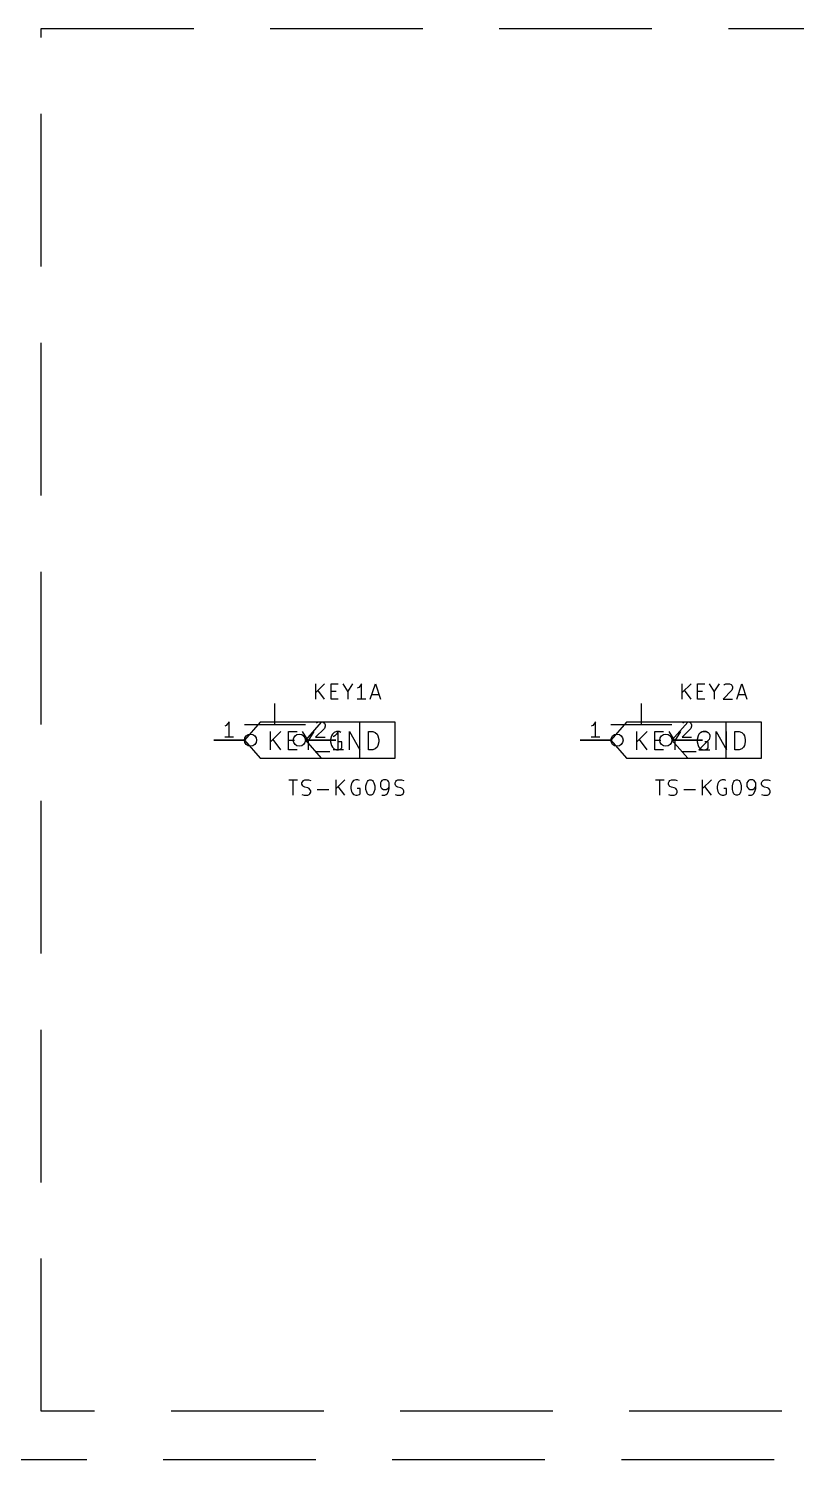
# Model space of a CAD drawing. Extents: x 0.4 to 37.4, y -23 to -0.4.
# Drawn here: x 17.794 to 20.307, y -17.756 to -13.069 of the extents above; entities that cross this region are included whole.
import ezdxf

# ---------------------------------------------------------------- set-up
doc = ezdxf.new("R2010")
doc.units = 0
doc.header["$MEASUREMENT"] = 0
doc.linetypes.add('DASHED', pattern=[0.75, 0.5, -0.25])
for name, color, linetype in [('BLUE3', 171, 'CONTINUOUS'), ('CYAN2', 4, 'CONTINUOUS'), ('GREEN3', 91, 'CONTINUOUS'), ('RED2', 1, 'CONTINUOUS'), ('RED3', 11, 'CONTINUOUS')]:
    doc.layers.add(name, color=color, linetype=linetype)

msp = doc.modelspace()

# ---------------------------------------------------------------- linework, layer by layer
at = {"layer": 'BLUE3', "linetype": 'DASHED'}
for p, q in [((17.8346, -13.0693), (27.7598, -13.0693)), ((17.8346, -17.5984), (17.8346, -13.0693)), ((27.7598, -17.5984), (17.8346, -17.5984)), ((0.9843, -17.7559), (32.126, -17.7559))]:
    msp.add_line(p, q, dxfattribs=at)
at = {"layer": 'CYAN2', "linetype": 'CONTINUOUS'}
for p, q in [((18.7338, -15.2653), (18.7338, -15.2153)), ((18.7624, -15.2153), (18.7338, -15.2439)), ((18.7838, -15.2653), (18.7838, -15.2153)), ((18.7838, -15.2153), (18.8076, -15.2153)), ((18.8219, -15.2153), (18.8386, -15.2415)), ((18.8386, -15.2415), (18.8553, -15.2153)), ((18.8743, -15.2272), (18.8696, -15.2296)), ((18.8791, -15.2225), (18.8743, -15.2272)), ((18.8838, -15.2153), (18.8791, -15.2225)), ((18.8838, -15.2653), (18.8838, -15.2153)), ((18.9124, -15.2653), (18.9291, -15.2153)), ((18.9291, -15.2153), (18.9457, -15.2653)), ((19.9338, -15.2653), (19.9338, -15.2153)), ((19.9624, -15.2153), (19.9338, -15.2439)), ((19.9838, -15.2653), (19.9838, -15.2153)), ((19.9838, -15.2153), (20.0076, -15.2153)), ((20.0219, -15.2153), (20.0386, -15.2415)), ((20.0386, -15.2415), (20.0553, -15.2153)), ((20.0696, -15.2201), (20.0719, -15.2177)), ((20.0719, -15.2177), (20.0767, -15.2153)), ((20.0767, -15.2153), (20.0886, -15.2153)), ((20.0886, -15.2153), (20.0934, -15.2177)), ((20.0934, -15.2177), (20.0957, -15.2201)), ((20.0957, -15.2201), (20.0981, -15.2248)), ((20.0981, -15.2296), (20.0957, -15.2368)), ((20.0981, -15.2248), (20.0981, -15.2296)), ((20.1124, -15.2653), (20.1291, -15.2153)), ((20.1291, -15.2153), (20.1457, -15.2653)), ((18.7624, -15.2653), (18.741, -15.2368)), ((18.7838, -15.2391), (18.8005, -15.2391)), ((18.8076, -15.2653), (18.7838, -15.2653)), ((18.8386, -15.2415), (18.8386, -15.2653)), ((18.8981, -15.2653), (18.8696, -15.2653)), ((18.9172, -15.251), (18.941, -15.251)), ((19.9624, -15.2653), (19.941, -15.2368)), ((19.9838, -15.2391), (20.0005, -15.2391)), ((20.0076, -15.2653), (19.9838, -15.2653)), ((20.0386, -15.2415), (20.0386, -15.2653)), ((20.0957, -15.2368), (20.0672, -15.2653)), ((20.0672, -15.2653), (20.0981, -15.2653)), ((20.1172, -15.251), (20.141, -15.251)), ((18.6457, -15.5303), (18.6743, -15.5303)), ((18.66, -15.5803), (18.66, -15.5303)), ((18.6886, -15.5398), (18.691, -15.535)), ((18.6886, -15.5446), (18.6886, -15.5398)), ((18.691, -15.5493), (18.6886, -15.5446)), ((18.691, -15.535), (18.6934, -15.5327)), ((18.6934, -15.5517), (18.691, -15.5493)), ((18.6934, -15.5327), (18.6981, -15.5303)), ((18.6981, -15.5541), (18.6934, -15.5517)), ((18.6981, -15.5303), (18.71, -15.5303)), ((18.7076, -15.5565), (18.6981, -15.5541)), ((18.7124, -15.5589), (18.7076, -15.5565)), ((18.71, -15.5303), (18.7172, -15.5327)), ((18.7148, -15.5612), (18.7124, -15.5589)), ((18.8005, -15.5803), (18.8005, -15.5303)), ((18.8291, -15.5303), (18.8005, -15.5589)), ((18.8291, -15.5803), (18.8076, -15.5517)), ((18.8505, -15.5422), (18.8481, -15.5517)), ((18.8481, -15.5517), (18.8481, -15.5589)), ((18.8481, -15.5589), (18.8505, -15.5684)), ((18.8529, -15.5374), (18.8505, -15.5422)), ((18.8576, -15.5327), (18.8529, -15.5374)), ((18.8648, -15.5303), (18.8576, -15.5327)), ((18.8719, -15.5303), (18.8648, -15.5303)), ((18.8791, -15.5589), (18.8696, -15.5589)), ((18.8767, -15.5327), (18.8719, -15.5303)), ((18.8791, -15.5755), (18.8791, -15.5589)), ((18.8981, -15.5493), (18.9005, -15.5398)), ((18.8981, -15.5612), (18.8981, -15.5493)), ((18.9005, -15.5398), (18.9029, -15.535)), ((18.9029, -15.535), (18.9053, -15.5327)), ((18.9053, -15.5327), (18.91, -15.5303)), ((18.91, -15.5303), (18.9148, -15.5303)), ((18.9148, -15.5303), (18.9196, -15.5327)), ((18.9196, -15.5327), (18.9219, -15.535)), ((18.9219, -15.535), (18.9243, -15.5398)), ((18.9243, -15.5398), (18.9267, -15.5493)), ((18.9267, -15.5493), (18.9267, -15.5612)), ((18.9481, -15.535), (18.9457, -15.5398)), ((18.9457, -15.5398), (18.9457, -15.5517)), ((18.9457, -15.5517), (18.9481, -15.5565)), ((18.9505, -15.5327), (18.9481, -15.535)), ((18.9481, -15.5565), (18.9505, -15.5589)), ((18.9553, -15.5303), (18.9505, -15.5327)), ((18.9505, -15.5589), (18.9553, -15.5612)), ((18.9648, -15.5303), (18.9553, -15.5303)), ((18.9696, -15.5327), (18.9648, -15.5303)), ((18.9648, -15.5612), (18.9696, -15.5589)), ((18.9719, -15.535), (18.9696, -15.5327)), ((18.9696, -15.5589), (18.9719, -15.5565)), ((18.9743, -15.5398), (18.9719, -15.535)), ((18.9719, -15.5565), (18.9743, -15.5517)), ((18.9719, -15.5684), (18.9743, -15.5589)), ((18.9743, -15.5589), (18.9743, -15.5398)), ((18.9934, -15.5398), (18.9957, -15.535)), ((18.9934, -15.5446), (18.9934, -15.5398)), ((18.9957, -15.5493), (18.9934, -15.5446)), ((18.9957, -15.535), (18.9981, -15.5327)), ((18.9981, -15.5517), (18.9957, -15.5493)), ((18.9981, -15.5327), (19.0029, -15.5303)), ((19.0029, -15.5541), (18.9981, -15.5517)), ((19.0029, -15.5303), (19.0148, -15.5303)), ((19.0124, -15.5565), (19.0029, -15.5541)), ((19.0172, -15.5589), (19.0124, -15.5565)), ((19.0148, -15.5303), (19.0219, -15.5327)), ((19.0196, -15.5612), (19.0172, -15.5589)), ((19.8457, -15.5303), (19.8743, -15.5303)), ((19.86, -15.5803), (19.86, -15.5303)), ((19.8886, -15.5398), (19.891, -15.535)), ((19.8886, -15.5446), (19.8886, -15.5398)), ((19.891, -15.5493), (19.8886, -15.5446)), ((19.891, -15.535), (19.8934, -15.5327)), ((19.8934, -15.5517), (19.891, -15.5493)), ((19.8934, -15.5327), (19.8981, -15.5303)), ((19.8981, -15.5541), (19.8934, -15.5517)), ((19.8981, -15.5303), (19.91, -15.5303)), ((19.9076, -15.5565), (19.8981, -15.5541)), ((19.9124, -15.5589), (19.9076, -15.5565)), ((19.91, -15.5303), (19.9172, -15.5327)), ((19.9148, -15.5612), (19.9124, -15.5589)), ((20.0005, -15.5803), (20.0005, -15.5303)), ((20.0291, -15.5303), (20.0005, -15.5589)), ((20.0291, -15.5803), (20.0076, -15.5517)), ((20.0505, -15.5422), (20.0481, -15.5517)), ((20.0481, -15.5517), (20.0481, -15.5589)), ((20.0481, -15.5589), (20.0505, -15.5684)), ((20.0529, -15.5374), (20.0505, -15.5422)), ((20.0576, -15.5327), (20.0529, -15.5374)), ((20.0648, -15.5303), (20.0576, -15.5327)), ((20.0719, -15.5303), (20.0648, -15.5303)), ((20.0791, -15.5589), (20.0696, -15.5589)), ((20.0767, -15.5327), (20.0719, -15.5303)), ((20.0791, -15.5755), (20.0791, -15.5589)), ((20.0981, -15.5493), (20.1005, -15.5398)), ((20.0981, -15.5612), (20.0981, -15.5493)), ((20.1005, -15.5398), (20.1029, -15.535)), ((20.1029, -15.535), (20.1053, -15.5327)), ((20.1053, -15.5327), (20.11, -15.5303)), ((20.11, -15.5303), (20.1148, -15.5303)), ((20.1148, -15.5303), (20.1196, -15.5327)), ((20.1196, -15.5327), (20.1219, -15.535)), ((20.1219, -15.535), (20.1243, -15.5398)), ((20.1243, -15.5398), (20.1267, -15.5493)), ((20.1267, -15.5493), (20.1267, -15.5612)), ((20.1481, -15.535), (20.1457, -15.5398)), ((20.1457, -15.5398), (20.1457, -15.5517)), ((20.1457, -15.5517), (20.1481, -15.5565)), ((20.1505, -15.5327), (20.1481, -15.535)), ((20.1481, -15.5565), (20.1505, -15.5589)), ((20.1553, -15.5303), (20.1505, -15.5327)), ((20.1505, -15.5589), (20.1553, -15.5612)), ((20.1648, -15.5303), (20.1553, -15.5303)), ((20.1696, -15.5327), (20.1648, -15.5303)), ((20.1648, -15.5612), (20.1696, -15.5589)), ((20.1719, -15.535), (20.1696, -15.5327)), ((20.1696, -15.5589), (20.1719, -15.5565)), ((20.1743, -15.5398), (20.1719, -15.535)), ((20.1719, -15.5565), (20.1743, -15.5517)), ((20.1719, -15.5684), (20.1743, -15.5589)), ((20.1743, -15.5589), (20.1743, -15.5398)), ((20.1934, -15.5398), (20.1957, -15.535)), ((20.1934, -15.5446), (20.1934, -15.5398)), ((20.1957, -15.5493), (20.1934, -15.5446)), ((20.1957, -15.535), (20.1981, -15.5327)), ((20.1981, -15.5517), (20.1957, -15.5493)), ((20.1981, -15.5327), (20.2029, -15.5303)), ((20.2029, -15.5541), (20.1981, -15.5517)), ((20.2029, -15.5303), (20.2148, -15.5303)), ((20.2124, -15.5565), (20.2029, -15.5541)), ((20.2172, -15.5589), (20.2124, -15.5565)), ((20.2148, -15.5303), (20.2219, -15.5327)), ((20.2196, -15.5612), (20.2172, -15.5589)), ((18.6886, -15.5779), (18.6957, -15.5803)), ((18.6957, -15.5803), (18.7076, -15.5803)), ((18.7076, -15.5803), (18.7124, -15.5779)), ((18.7124, -15.5779), (18.7148, -15.5755)), ((18.7172, -15.566), (18.7148, -15.5612)), ((18.7148, -15.5755), (18.7172, -15.5708)), ((18.7172, -15.5708), (18.7172, -15.566)), ((18.7386, -15.5612), (18.7767, -15.5612)), ((18.8505, -15.5684), (18.8529, -15.5731)), ((18.8529, -15.5731), (18.8576, -15.5779)), ((18.8576, -15.5779), (18.8648, -15.5803)), ((18.8648, -15.5803), (18.8696, -15.5803)), ((18.8696, -15.5803), (18.8767, -15.5779)), ((18.8767, -15.5779), (18.8791, -15.5755)), ((18.9005, -15.5708), (18.8981, -15.5612)), ((18.9029, -15.5755), (18.9005, -15.5708)), ((18.9053, -15.5779), (18.9029, -15.5755)), ((18.91, -15.5803), (18.9053, -15.5779)), ((18.9148, -15.5803), (18.91, -15.5803)), ((18.9196, -15.5779), (18.9148, -15.5803)), ((18.9219, -15.5755), (18.9196, -15.5779)), ((18.9243, -15.5708), (18.9219, -15.5755)), ((18.9267, -15.5612), (18.9243, -15.5708)), ((18.9505, -15.5803), (18.96, -15.5803)), ((18.9553, -15.5612), (18.9648, -15.5612)), ((18.96, -15.5803), (18.9648, -15.5779)), ((18.9648, -15.5779), (18.9672, -15.5755)), ((18.9672, -15.5755), (18.9719, -15.5684)), ((18.9934, -15.5779), (19.0005, -15.5803)), ((19.0005, -15.5803), (19.0124, -15.5803)), ((19.0124, -15.5803), (19.0172, -15.5779)), ((19.0172, -15.5779), (19.0196, -15.5755)), ((19.0219, -15.566), (19.0196, -15.5612)), ((19.0196, -15.5755), (19.0219, -15.5708)), ((19.0219, -15.5708), (19.0219, -15.566)), ((19.8886, -15.5779), (19.8957, -15.5803)), ((19.8957, -15.5803), (19.9076, -15.5803)), ((19.9076, -15.5803), (19.9124, -15.5779)), ((19.9124, -15.5779), (19.9148, -15.5755)), ((19.9172, -15.566), (19.9148, -15.5612)), ((19.9148, -15.5755), (19.9172, -15.5708)), ((19.9172, -15.5708), (19.9172, -15.566)), ((19.9386, -15.5612), (19.9767, -15.5612)), ((20.0505, -15.5684), (20.0529, -15.5731)), ((20.0529, -15.5731), (20.0576, -15.5779)), ((20.0576, -15.5779), (20.0648, -15.5803)), ((20.0648, -15.5803), (20.0696, -15.5803)), ((20.0696, -15.5803), (20.0767, -15.5779)), ((20.0767, -15.5779), (20.0791, -15.5755)), ((20.1005, -15.5708), (20.0981, -15.5612)), ((20.1029, -15.5755), (20.1005, -15.5708)), ((20.1053, -15.5779), (20.1029, -15.5755)), ((20.11, -15.5803), (20.1053, -15.5779)), ((20.1148, -15.5803), (20.11, -15.5803)), ((20.1196, -15.5779), (20.1148, -15.5803)), ((20.1219, -15.5755), (20.1196, -15.5779)), ((20.1243, -15.5708), (20.1219, -15.5755)), ((20.1267, -15.5612), (20.1243, -15.5708)), ((20.1505, -15.5803), (20.16, -15.5803)), ((20.1553, -15.5612), (20.1648, -15.5612)), ((20.16, -15.5803), (20.1648, -15.5779)), ((20.1648, -15.5779), (20.1672, -15.5755)), ((20.1672, -15.5755), (20.1719, -15.5684)), ((20.1934, -15.5779), (20.2005, -15.5803)), ((20.2005, -15.5803), (20.2124, -15.5803)), ((20.2124, -15.5803), (20.2172, -15.5779)), ((20.2172, -15.5779), (20.2196, -15.5755)), ((20.2219, -15.566), (20.2196, -15.5612)), ((20.2196, -15.5755), (20.2219, -15.5708)), ((20.2219, -15.5708), (20.2219, -15.566))]:
    msp.add_line(p, q, dxfattribs=at)
at = {"layer": 'GREEN3', "linetype": 'CONTINUOUS'}
for p, q in [((18.4, -15.4), (18.5, -15.4)), ((18.4, -15.4), (18.5, -15.4)), ((18.8, -15.4), (18.7, -15.4)), ((18.8, -15.4), (18.7, -15.4)), ((19.6, -15.4), (19.7, -15.4)), ((19.6, -15.4), (19.7, -15.4)), ((20, -15.4), (19.9, -15.4)), ((20, -15.4), (19.9, -15.4))]:
    msp.add_line(p, q, dxfattribs=at)
at = {"layer": 'RED2', "linetype": 'CONTINUOUS'}
for p, q in [((18.6, -15.35), (18.6, -15.28)), ((19.8, -15.35), (19.8, -15.28)), ((18.5517, -15.3409), (18.5, -15.4)), ((18.5517, -15.3409), (18.5, -15.4)), ((18.7, -15.35), (18.5, -15.35)), ((18.878, -15.3409), (18.5517, -15.3409)), ((18.878, -15.3409), (18.5517, -15.3409)), ((18.7517, -15.3409), (18.7, -15.4)), ((18.7517, -15.3409), (18.7, -15.4)), ((18.9937, -15.3409), (18.7517, -15.3409)), ((18.9937, -15.3409), (18.7517, -15.3409)), ((18.878, -15.4), (18.878, -15.3409)), ((18.878, -15.4), (18.878, -15.3409)), ((18.9937, -15.4), (18.9937, -15.3409)), ((18.9937, -15.4), (18.9937, -15.3409)), ((19.7517, -15.3409), (19.7, -15.4)), ((19.7517, -15.3409), (19.7, -15.4)), ((19.9, -15.35), (19.7, -15.35)), ((20.078, -15.3409), (19.7517, -15.3409)), ((20.078, -15.3409), (19.7517, -15.3409)), ((19.9517, -15.3409), (19.9, -15.4)), ((19.9517, -15.3409), (19.9, -15.4)), ((20.1937, -15.3409), (19.9517, -15.3409)), ((20.1937, -15.3409), (19.9517, -15.3409)), ((20.078, -15.4), (20.078, -15.3409)), ((20.078, -15.4), (20.078, -15.3409)), ((20.1937, -15.4), (20.1937, -15.3409)), ((20.1937, -15.4), (20.1937, -15.3409)), ((18.5, -15.4), (18.4, -15.4)), ((18.5, -15.4), (18.5517, -15.4591)), ((18.5, -15.4), (18.5517, -15.4591)), ((18.5854, -15.4312), (18.5854, -15.3721)), ((18.6191, -15.3721), (18.5854, -15.4058)), ((18.5854, -15.4312), (18.5854, -15.3721)), ((18.6191, -15.3721), (18.5854, -15.4058)), ((18.6191, -15.4312), (18.5938, -15.3974)), ((18.6191, -15.4312), (18.5938, -15.3974)), ((18.6444, -15.4312), (18.6444, -15.3721)), ((18.6444, -15.3721), (18.6725, -15.3721)), ((18.6444, -15.4312), (18.6444, -15.3721)), ((18.6444, -15.3721), (18.6725, -15.3721)), ((18.6444, -15.4002), (18.6641, -15.4002)), ((18.6444, -15.4002), (18.6641, -15.4002)), ((18.6894, -15.3721), (18.7091, -15.403)), ((18.6894, -15.3721), (18.7091, -15.403)), ((18.7, -15.4), (18.8, -15.4)), ((18.7, -15.4), (18.7517, -15.4591)), ((18.7, -15.4), (18.7517, -15.4591)), ((18.7091, -15.403), (18.7288, -15.3721)), ((18.7091, -15.403), (18.7288, -15.3721)), ((18.7091, -15.403), (18.7091, -15.4312)), ((18.7091, -15.403), (18.7091, -15.4312)), ((18.7854, -15.3862), (18.7825, -15.3974)), ((18.7854, -15.3862), (18.7825, -15.3974)), ((18.7825, -15.3974), (18.7825, -15.4058)), ((18.7825, -15.3974), (18.7825, -15.4058)), ((18.7825, -15.4058), (18.7854, -15.4171)), ((18.7825, -15.4058), (18.7854, -15.4171)), ((18.7882, -15.3805), (18.7854, -15.3862)), ((18.7882, -15.3805), (18.7854, -15.3862)), ((18.7854, -15.4171), (18.7882, -15.4227)), ((18.7854, -15.4171), (18.7882, -15.4227)), ((18.7938, -15.3749), (18.7882, -15.3805)), ((18.7938, -15.3749), (18.7882, -15.3805)), ((18.7963, -15.3862), (18.7906, -15.389)), ((18.7963, -15.3862), (18.7906, -15.389)), ((18.8022, -15.3721), (18.7938, -15.3749)), ((18.8022, -15.3721), (18.7938, -15.3749)), ((18.8019, -15.3805), (18.7963, -15.3862)), ((18.8019, -15.3805), (18.7963, -15.3862)), ((18.8075, -15.3721), (18.8019, -15.3805)), ((18.8075, -15.3721), (18.8019, -15.3805)), ((18.8107, -15.3721), (18.8022, -15.3721)), ((18.8107, -15.3721), (18.8022, -15.3721)), ((18.8075, -15.4312), (18.8075, -15.3721)), ((18.8075, -15.4312), (18.8075, -15.3721)), ((18.8191, -15.4058), (18.8078, -15.4058)), ((18.8191, -15.4058), (18.8078, -15.4058)), ((18.8163, -15.3749), (18.8107, -15.3721)), ((18.8163, -15.3749), (18.8107, -15.3721)), ((18.8191, -15.4255), (18.8191, -15.4058)), ((18.8191, -15.4255), (18.8191, -15.4058)), ((18.8444, -15.4312), (18.8444, -15.3721)), ((18.8444, -15.3721), (18.8781, -15.4312)), ((18.8444, -15.4312), (18.8444, -15.3721)), ((18.8444, -15.3721), (18.8781, -15.4312)), ((18.878, -15.4591), (18.878, -15.4)), ((18.878, -15.4591), (18.878, -15.4)), ((18.8781, -15.4312), (18.8781, -15.3721)), ((18.8781, -15.4312), (18.8781, -15.3721)), ((18.9063, -15.4312), (18.9063, -15.3721)), ((18.9063, -15.3721), (18.9203, -15.3721)), ((18.9063, -15.4312), (18.9063, -15.3721)), ((18.9063, -15.3721), (18.9203, -15.3721)), ((18.9203, -15.3721), (18.9288, -15.3749)), ((18.9203, -15.3721), (18.9288, -15.3749)), ((18.9288, -15.3749), (18.9344, -15.3805)), ((18.9288, -15.3749), (18.9344, -15.3805)), ((18.9344, -15.3805), (18.9372, -15.3862)), ((18.9344, -15.3805), (18.9372, -15.3862)), ((18.9372, -15.4171), (18.9344, -15.4227)), ((18.9372, -15.4171), (18.9344, -15.4227)), ((18.9372, -15.3862), (18.94, -15.3974)), ((18.9372, -15.3862), (18.94, -15.3974)), ((18.94, -15.4058), (18.9372, -15.4171)), ((18.94, -15.4058), (18.9372, -15.4171)), ((18.94, -15.3974), (18.94, -15.4058)), ((18.94, -15.3974), (18.94, -15.4058)), ((18.9937, -15.4591), (18.9937, -15.4)), ((18.9937, -15.4591), (18.9937, -15.4)), ((19.7, -15.4), (19.6, -15.4)), ((19.7, -15.4), (19.7517, -15.4591)), ((19.7, -15.4), (19.7517, -15.4591)), ((19.7854, -15.4312), (19.7854, -15.3721)), ((19.8191, -15.3721), (19.7854, -15.4058)), ((19.7854, -15.4312), (19.7854, -15.3721)), ((19.8191, -15.3721), (19.7854, -15.4058)), ((19.8191, -15.4312), (19.7938, -15.3974)), ((19.8191, -15.4312), (19.7938, -15.3974)), ((19.8444, -15.4312), (19.8444, -15.3721)), ((19.8444, -15.3721), (19.8725, -15.3721)), ((19.8444, -15.4312), (19.8444, -15.3721)), ((19.8444, -15.3721), (19.8725, -15.3721)), ((19.8444, -15.4002), (19.8641, -15.4002)), ((19.8444, -15.4002), (19.8641, -15.4002)), ((19.8894, -15.3721), (19.9091, -15.403)), ((19.8894, -15.3721), (19.9091, -15.403)), ((19.9, -15.4), (20, -15.4)), ((19.9, -15.4), (19.9517, -15.4591)), ((19.9, -15.4), (19.9517, -15.4591)), ((19.9091, -15.403), (19.9288, -15.3721)), ((19.9091, -15.403), (19.9288, -15.3721)), ((19.9091, -15.403), (19.9091, -15.4312)), ((19.9091, -15.403), (19.9091, -15.4312)), ((19.9854, -15.3862), (19.9825, -15.3974)), ((19.9854, -15.3862), (19.9825, -15.3974)), ((19.9825, -15.3974), (19.9825, -15.4058)), ((19.9825, -15.3974), (19.9825, -15.4058)), ((19.9825, -15.4058), (19.9854, -15.4171)), ((19.9825, -15.4058), (19.9854, -15.4171)), ((19.9882, -15.3805), (19.9854, -15.3862)), ((19.9882, -15.3805), (19.9854, -15.3862)), ((19.9854, -15.4171), (19.9882, -15.4227)), ((19.9854, -15.4171), (19.9882, -15.4227)), ((20.0216, -15.3974), (19.9878, -15.4312)), ((20.0216, -15.3974), (19.9878, -15.4312)), ((19.9938, -15.3749), (19.9882, -15.3805)), ((19.9938, -15.3749), (19.9882, -15.3805)), ((19.9906, -15.3777), (19.9934, -15.3749)), ((19.9906, -15.3777), (19.9934, -15.3749)), ((19.9934, -15.3749), (19.9991, -15.3721)), ((19.9934, -15.3749), (19.9991, -15.3721)), ((20.0022, -15.3721), (19.9938, -15.3749)), ((20.0022, -15.3721), (19.9938, -15.3749)), ((19.9991, -15.3721), (20.0131, -15.3721)), ((19.9991, -15.3721), (20.0131, -15.3721)), ((20.0107, -15.3721), (20.0022, -15.3721)), ((20.0107, -15.3721), (20.0022, -15.3721)), ((20.0191, -15.4058), (20.0078, -15.4058)), ((20.0191, -15.4058), (20.0078, -15.4058)), ((20.0163, -15.3749), (20.0107, -15.3721)), ((20.0163, -15.3749), (20.0107, -15.3721)), ((20.0131, -15.3721), (20.0188, -15.3749)), ((20.0131, -15.3721), (20.0188, -15.3749)), ((20.0188, -15.3749), (20.0216, -15.3777)), ((20.0188, -15.3749), (20.0216, -15.3777)), ((20.0191, -15.4255), (20.0191, -15.4058)), ((20.0191, -15.4255), (20.0191, -15.4058)), ((20.0216, -15.3777), (20.0244, -15.3833)), ((20.0216, -15.3777), (20.0244, -15.3833)), ((20.0244, -15.389), (20.0216, -15.3974)), ((20.0244, -15.389), (20.0216, -15.3974)), ((20.0244, -15.3833), (20.0244, -15.389)), ((20.0244, -15.3833), (20.0244, -15.389)), ((20.0444, -15.4312), (20.0444, -15.3721)), ((20.0444, -15.3721), (20.0781, -15.4312)), ((20.0444, -15.4312), (20.0444, -15.3721)), ((20.0444, -15.3721), (20.0781, -15.4312)), ((20.078, -15.4591), (20.078, -15.4)), ((20.078, -15.4591), (20.078, -15.4)), ((20.0781, -15.4312), (20.0781, -15.3721)), ((20.0781, -15.4312), (20.0781, -15.3721)), ((20.1063, -15.4312), (20.1063, -15.3721)), ((20.1063, -15.3721), (20.1203, -15.3721)), ((20.1063, -15.4312), (20.1063, -15.3721)), ((20.1063, -15.3721), (20.1203, -15.3721)), ((20.1203, -15.3721), (20.1288, -15.3749)), ((20.1203, -15.3721), (20.1288, -15.3749)), ((20.1288, -15.3749), (20.1344, -15.3805)), ((20.1288, -15.3749), (20.1344, -15.3805)), ((20.1344, -15.3805), (20.1372, -15.3862)), ((20.1344, -15.3805), (20.1372, -15.3862)), ((20.1372, -15.4171), (20.1344, -15.4227)), ((20.1372, -15.4171), (20.1344, -15.4227)), ((20.1372, -15.3862), (20.14, -15.3974)), ((20.1372, -15.3862), (20.14, -15.3974)), ((20.14, -15.4058), (20.1372, -15.4171)), ((20.14, -15.4058), (20.1372, -15.4171)), ((20.14, -15.3974), (20.14, -15.4058)), ((20.14, -15.3974), (20.14, -15.4058)), ((20.1937, -15.4591), (20.1937, -15.4)), ((20.1937, -15.4591), (20.1937, -15.4)), ((18.5517, -15.4591), (18.878, -15.4591)), ((18.5517, -15.4591), (18.878, -15.4591)), ((18.6725, -15.4312), (18.6444, -15.4312)), ((18.6725, -15.4312), (18.6444, -15.4312)), ((18.7344, -15.4368), (18.7794, -15.4368)), ((18.7344, -15.4368), (18.7794, -15.4368)), ((18.7517, -15.4591), (18.9937, -15.4591)), ((18.7517, -15.4591), (18.9937, -15.4591)), ((18.7882, -15.4227), (18.7938, -15.4283)), ((18.7882, -15.4227), (18.7938, -15.4283)), ((18.8244, -15.4312), (18.7906, -15.4312)), ((18.8244, -15.4312), (18.7906, -15.4312)), ((18.7938, -15.4283), (18.8022, -15.4312)), ((18.7938, -15.4283), (18.8022, -15.4312)), ((18.8022, -15.4312), (18.8078, -15.4312)), ((18.8022, -15.4312), (18.8078, -15.4312)), ((18.8078, -15.4312), (18.8163, -15.4283)), ((18.8078, -15.4312), (18.8163, -15.4283)), ((18.8163, -15.4283), (18.8191, -15.4255)), ((18.8163, -15.4283), (18.8191, -15.4255)), ((18.9203, -15.4312), (18.9063, -15.4312)), ((18.9203, -15.4312), (18.9063, -15.4312)), ((18.9288, -15.4283), (18.9203, -15.4312)), ((18.9288, -15.4283), (18.9203, -15.4312)), ((18.9344, -15.4227), (18.9288, -15.4283)), ((18.9344, -15.4227), (18.9288, -15.4283)), ((19.7517, -15.4591), (20.078, -15.4591)), ((19.7517, -15.4591), (20.078, -15.4591)), ((19.8725, -15.4312), (19.8444, -15.4312)), ((19.8725, -15.4312), (19.8444, -15.4312)), ((19.9344, -15.4368), (19.9794, -15.4368)), ((19.9344, -15.4368), (19.9794, -15.4368)), ((19.9517, -15.4591), (20.1937, -15.4591)), ((19.9517, -15.4591), (20.1937, -15.4591)), ((19.9878, -15.4312), (20.0244, -15.4312)), ((19.9878, -15.4312), (20.0244, -15.4312)), ((19.9882, -15.4227), (19.9938, -15.4283)), ((19.9882, -15.4227), (19.9938, -15.4283)), ((19.9938, -15.4283), (20.0022, -15.4312)), ((19.9938, -15.4283), (20.0022, -15.4312)), ((20.0022, -15.4312), (20.0078, -15.4312)), ((20.0022, -15.4312), (20.0078, -15.4312)), ((20.0078, -15.4312), (20.0163, -15.4283)), ((20.0078, -15.4312), (20.0163, -15.4283)), ((20.0163, -15.4283), (20.0191, -15.4255)), ((20.0163, -15.4283), (20.0191, -15.4255)), ((20.1203, -15.4312), (20.1063, -15.4312)), ((20.1203, -15.4312), (20.1063, -15.4312)), ((20.1288, -15.4283), (20.1203, -15.4312)), ((20.1288, -15.4283), (20.1203, -15.4312)), ((20.1344, -15.4227), (20.1288, -15.4283)), ((20.1344, -15.4227), (20.1288, -15.4283))]:
    msp.add_line(p, q, dxfattribs=at)
at = {"layer": 'RED2'}
for centre in [(18.52, -15.4), (18.68, -15.4), (19.72, -15.4), (19.88, -15.4)]:
    msp.add_circle(centre, 0.02, dxfattribs=at)
at = {"layer": 'RED3', "linetype": 'CONTINUOUS'}
for p, q in [((18.4405, -15.3518), (18.4357, -15.3542)), ((18.4452, -15.347), (18.4405, -15.3518)), ((18.45, -15.3399), (18.4452, -15.347)), ((18.45, -15.3899), (18.45, -15.3399)), ((18.7619, -15.3613), (18.7333, -15.3899)), ((18.7357, -15.3446), (18.7381, -15.3423)), ((18.7381, -15.3423), (18.7429, -15.3399)), ((18.7429, -15.3399), (18.7548, -15.3399)), ((18.7548, -15.3399), (18.7595, -15.3423)), ((18.7595, -15.3423), (18.7619, -15.3446)), ((18.7619, -15.3446), (18.7643, -15.3494)), ((18.7643, -15.3542), (18.7619, -15.3613)), ((18.7643, -15.3494), (18.7643, -15.3542)), ((19.6405, -15.3518), (19.6357, -15.3542)), ((19.6452, -15.347), (19.6405, -15.3518)), ((19.65, -15.3399), (19.6452, -15.347)), ((19.65, -15.3899), (19.65, -15.3399)), ((19.9619, -15.3613), (19.9333, -15.3899)), ((19.9357, -15.3446), (19.9381, -15.3423)), ((19.9381, -15.3423), (19.9429, -15.3399)), ((19.9429, -15.3399), (19.9548, -15.3399)), ((19.9548, -15.3399), (19.9595, -15.3423)), ((19.9595, -15.3423), (19.9619, -15.3446)), ((19.9619, -15.3446), (19.9643, -15.3494)), ((19.9643, -15.3542), (19.9619, -15.3613)), ((19.9643, -15.3494), (19.9643, -15.3542)), ((18.4643, -15.3899), (18.4357, -15.3899)), ((18.7333, -15.3899), (18.7643, -15.3899)), ((19.6643, -15.3899), (19.6357, -15.3899)), ((19.9333, -15.3899), (19.9643, -15.3899))]:
    msp.add_line(p, q, dxfattribs=at)

doc.saveas('drawing.dxf')
